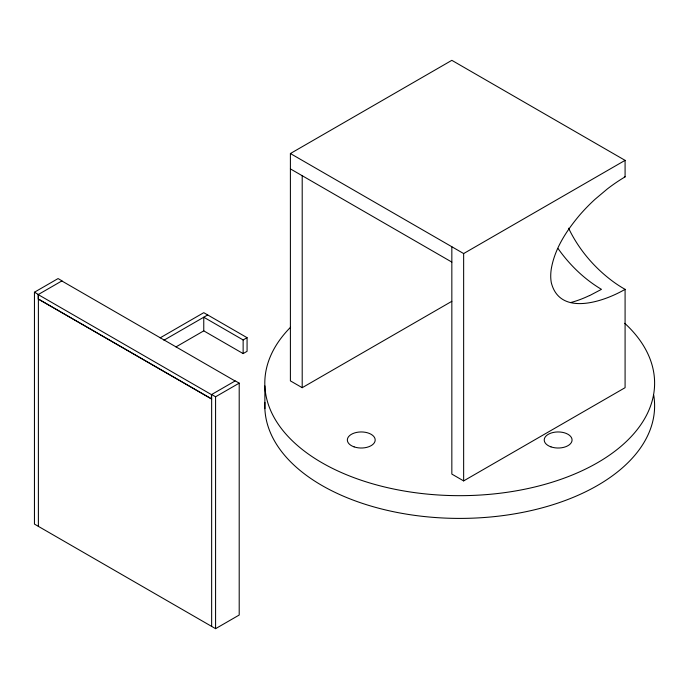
<?xml version="1.0" encoding="UTF-8"?>
<svg xmlns="http://www.w3.org/2000/svg" width="689" height="689" viewBox="0 0 689 689"><rect width="100%" height="100%" fill="white"/><g stroke="black" fill="none" stroke-linecap="round" stroke-linejoin="round"><path stroke-width="1.03" d="M38.196 294.591L211.454 394.625L235.268 380.871L239.204 383.144L239.204 615.027L215.579 628.669L34.45 524.096L34.45 292.214L58.074 278.571L62.01 280.845L38.196 294.591L38.196 299.009L211.644 398.922M451.838 301.308L302.204 387.692L290.396 380.879L290.396 153.535L451.838 60.331L625.087 160.356L625.087 176.875A163.336 94.298 -60 0 0 607.422 188.872L595.141 199.199A131.418 75.876 -60 0 0 580.121 214.555C566.789 230.29 554.757 248.359 551.26 269.046A44.639 25.769 -60 0 0 551.295 282.628C559.873 316.983 604.219 301.567 625.087 289.337A116.785 67.427 60 0 1 613.279 281.732C594.383 267.832 578.7 249.392 568.589 228.197M160.149 337.851L203.763 312.677L247.075 337.679L247.075 351.321L243.139 353.595L203.763 330.858L175.971 346.911M163.93 340.22L207.708 314.951M203.763 330.858L203.763 317.216L243.139 339.953L247.075 337.679M211.644 626.396L211.644 394.513L215.579 396.786L239.204 383.144M290.396 153.535L463.645 253.561L625.087 160.356M451.838 246.748L451.838 474.084L463.645 480.905L625.087 387.692L625.087 289.337M589.517 295.641L601.463 289.346C584.272 279.14 569.622 264.912 558.116 248.626M290.396 168.891L451.838 262.096M61.821 280.957L235.078 380.983M34.45 292.214L38.386 294.487L38.386 526.37M38.386 299.035L211.644 399.06M463.645 253.561L463.645 480.905M302.204 175.712L302.204 387.692M264.869 385.935L264.869 408.672M243.139 339.953L243.139 353.595M215.579 396.786L215.579 628.669M211.454 394.625L211.454 399.034M653.74 395.271A194.901 112.522 0 0 1 465.885 518.352A194.901 112.522 0 0 1 264.903 402.393M624.768 323.313A194.901 112.522 0 0 1 588.811 467.443A194.901 112.522 0 0 1 336.637 470.398A194.901 112.522 0 0 1 290.577 327.232M589.526 295.512A147.765 85.315 -60 0 1 570.595 302.574M624.346 176.444A116.785 67.427 60 0 1 625.087 176.875M354.086 446.868A13.918 8.035 0 0 0 375.186 440.133A13.918 8.035 0 0 0 354.534 432.95A13.918 8.035 0 0 0 354.086 446.868M550.967 446.868A13.918 8.035 0 0 0 572.068 440.133A13.918 8.035 0 0 0 551.415 432.95A13.918 8.035 0 0 0 550.967 446.868"/></g></svg>
